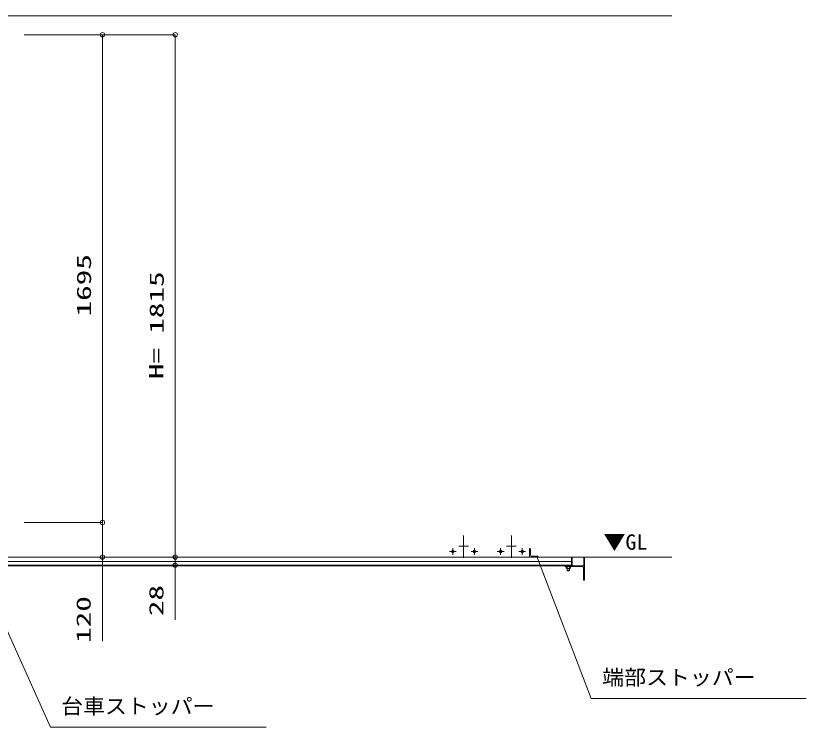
# Model space of a CAD drawing. Units: millimetres, scale not verified. Extents: x -41262 to 41888, y -7064 to 7244.
# Drawn here: x 32226 to 34972, y -852 to 1621 of the extents above; entities that cross this region are included whole.
import ezdxf
from ezdxf.enums import TextEntityAlignment as Align

# ---------------------------------------------------------------- set-up
doc = ezdxf.new("R2010")
doc.units = ezdxf.units.MM
doc.header["$LTSCALE"] = 29
doc.linetypes.add('CHAIN2', pattern=[12, 9, -1, 1, -1])
doc.linetypes.add('DASHED1', pattern=[1.8, 1.2, -0.6])
doc.layers.add('0-0_0', color=7, linetype='Continuous', lineweight=9)
doc.layers.add('0-1_USER1', color=7, linetype='Continuous', lineweight=9)
doc.styles.add('ＭＳ ゴシック', font='')
doc.styles.get('ＭＳ ゴシック').set_extended_font_data('MS Gothic')

msp = doc.modelspace()

# ---------------------------------------------------------------- linework, layer by layer
at = {"layer": '0-0_0'}
msp.add_line((32011.65, 1620.9), (34505.69, 1620.9), dxfattribs=at)
at = {"layer": '0-1_USER1'}
for p, q in [((32780.27, 1554.9), (32256.02, 1554.9)), ((32527.55, -140.08), (32527.55, 1554.9)), ((32780.27, 1554.9), (32780.27, -260.08)), ((32527.55, -140.08), (32256.02, -140.08)), ((32527.55, -260.08), (32527.55, -140.08)), ((34014.21, -233.1), (34014.21, -253.1)), ((32347.14, -851.52), (32080.49, -258.75)), ((34505.69, -260.1), (32175.9, -260.1)), ((32527.55, -260.08), (32527.55, -552.13)), ((32780.27, -260.08), (32780.27, -478.9)), ((34038.21, -257.1), (34018.21, -257.1)), ((34225.29, -752.07), (34036.9, -258.1)), ((34156.7, -290.4), (34156.7, -260.1)), ((34156.71, -290.4), (34156.71, -261.1)), ((34158.71, -290.4), (34158.71, -261.1)), ((34199.71, -261.1), (34199.71, -288.4)), ((34201.71, -260.1), (34201.71, -339.4)), ((34156.7, -275.1), (29056.66, -275.1)), ((29056.66, -288.4), (34156.7, -288.4)), ((29056.66, -290.4), (34153.25, -290.4)), ((34134.71, -292.4), (34134.71, -291.4)), ((34156.7, -290.4), (34135.71, -290.4)), ((34135.71, -293.4), (34195.71, -293.4)), ((34138.21, -293.4), (34138.21, -299.18)), ((34140.08, -299.9), (34151.33, -299.9)), ((34141.71, -299.9), (34141.71, -306.9)), ((34141.96, -293.4), (34141.96, -299.18)), ((34142.33, -299.9), (34142.33, -307.53)), ((34149.08, -299.9), (34149.08, -307.53)), ((34149.45, -293.4), (34149.45, -299.18)), ((34149.71, -299.9), (34149.71, -306.9)), ((34153.21, -293.4), (34153.21, -299.18)), ((34197.71, -290.4), (34158.71, -290.4)), ((34195.71, -293.4), (34198.71, -296.4)), ((34198.71, -305.1), (34198.71, -296.4)), ((34141.71, -306.9), (34149.71, -306.9)), ((34141.71, -306.9), (34142.91, -308.1)), ((34142.91, -308.1), (34148.51, -308.1)), ((34149.71, -306.9), (34148.51, -308.1)), ((34198.71, -330.1), (34198.71, -305.7)), ((34198.71, -339.4), (34198.71, -330.7)), ((34200.71, -340.4), (34199.71, -340.4)), ((34225.29, -752.07), (34972.17, -752.07)), ((32347.14, -851.52), (33095.66, -851.52))]:
    msp.add_line(p, q, dxfattribs=at)
at = {"layer": '0-1_USER1', "linetype": 'CHAIN2'}
for p, q in [((33782.17, -263.1), (33782.17, -185.08)), ((33948.17, -263.1), (33948.17, -185.08)), ((33732.93, -240.9), (33756.41, -240.9)), ((33744.67, -229.16), (33744.67, -252.64)), ((33765.36, -222.6), (33798.69, -222.6)), ((33831.41, -240.9), (33807.93, -240.9)), ((33819.68, -229.16), (33819.68, -252.64)), ((33898.93, -240.9), (33922.41, -240.9)), ((33910.67, -229.16), (33910.67, -252.64)), ((33931.36, -222.6), (33964.69, -222.6)), ((33997.41, -240.9), (33973.93, -240.9)), ((33985.68, -229.16), (33985.68, -252.64))]:
    msp.add_line(p, q, dxfattribs=at)
at = {"layer": '0-1_USER1'}
msp.add_lwpolyline([(34041.21, -260.1), (34011.21, -260.1), (34011.21, -230.1)], dxfattribs=at)
at = {"layer": '0-1_USER1', "linetype": 'DASHED1'}
for centre in [(33744.67, -240.9), (33819.67, -240.9), (33910.67, -240.9), (33985.67, -240.9)]:
    msp.add_circle(centre, 4, dxfattribs=at)
at = {"layer": '0-1_USER1'}
for centre, radius, start, end in [((32527.55, 1554.9), 7.5, 0, 180), ((32527.55, 1554.9), 7.5, 180, 0), ((32780.27, 1554.9), 7.5, 0, 180), ((32780.27, 1554.9), 7.5, 180, 0), ((32527.55, -140.08), 7.5, 0, 180), ((32527.55, -140.08), 7.5, 180, 0), ((34011.21, -233.1), 3, 0, 90), ((32527.55, -260.08), 7.5, 0, 180), ((32527.55, -260.08), 7.5, 180, 0), ((32780.27, -260.08), 7.5, 0, 180), ((32780.27, -260.08), 7.5, 180, 0), ((34018.21, -253.1), 4, 180, 270), ((34038.21, -260.1), 3, 0, 90), ((34157.71, -261.1), 1, 360, 180), ((34200.71, -261.1), 1, 360, 180), ((32780.27, -288.4), 7.5, 0, 180), ((32780.27, -288.4), 7.5, 180, 0), ((34135.71, -291.4), 1, 90, 180), ((34135.71, -292.4), 1, 180, 270), ((34140.08, -297.1), 2.8, 227.92498, 312.07502), ((34145.71, -289.81), 10.09, 248.19745, 291.80255), ((34145.71, -290.4), 0.3, 180, 360), ((34151.33, -297.1), 2.8, 227.92498, 312.07502), ((34197.71, -288.4), 2, 270, 360), ((34198.71, -305.4), 0.3, 270, 90), ((34198.71, -330.4), 0.3, 270, 90), ((34199.71, -339.4), 1, 180, 270), ((34200.71, -339.4), 1, 270, 360)]:
    msp.add_arc(centre, radius, start, end, dxfattribs=at)

# ---------------------------------------------------------------- texts
at = {"layer": '0-1_USER1', "style": 'ＭＳ ゴシック', "width": 1.6}
for s, p in [('1695', (32502.73, 575.77)), ('1815', (32755.44, 515.77)), ('H=', (32754.27, 357.91)), ('28', (32754.27, -465.56)), ('120', (32501.55, -558.57))]:
    msp.add_text(s, height=49.82, rotation=90, dxfattribs=at).set_placement(p, align=Align.BOTTOM_LEFT)
at = {"layer": '0-1_USER1', "style": 'ＭＳ ゴシック', "width": 1.05}
for s, p in [('▼GL', (34268.08, -250.53)), ('端部ストッパー', (34263.65, -720.92)), ('台車ストッパー', (32383.95, -821.11))]:
    msp.add_text(s, height=53.14, dxfattribs=at).set_placement(p, align=Align.BOTTOM_LEFT)

doc.saveas('drawing.dxf')
